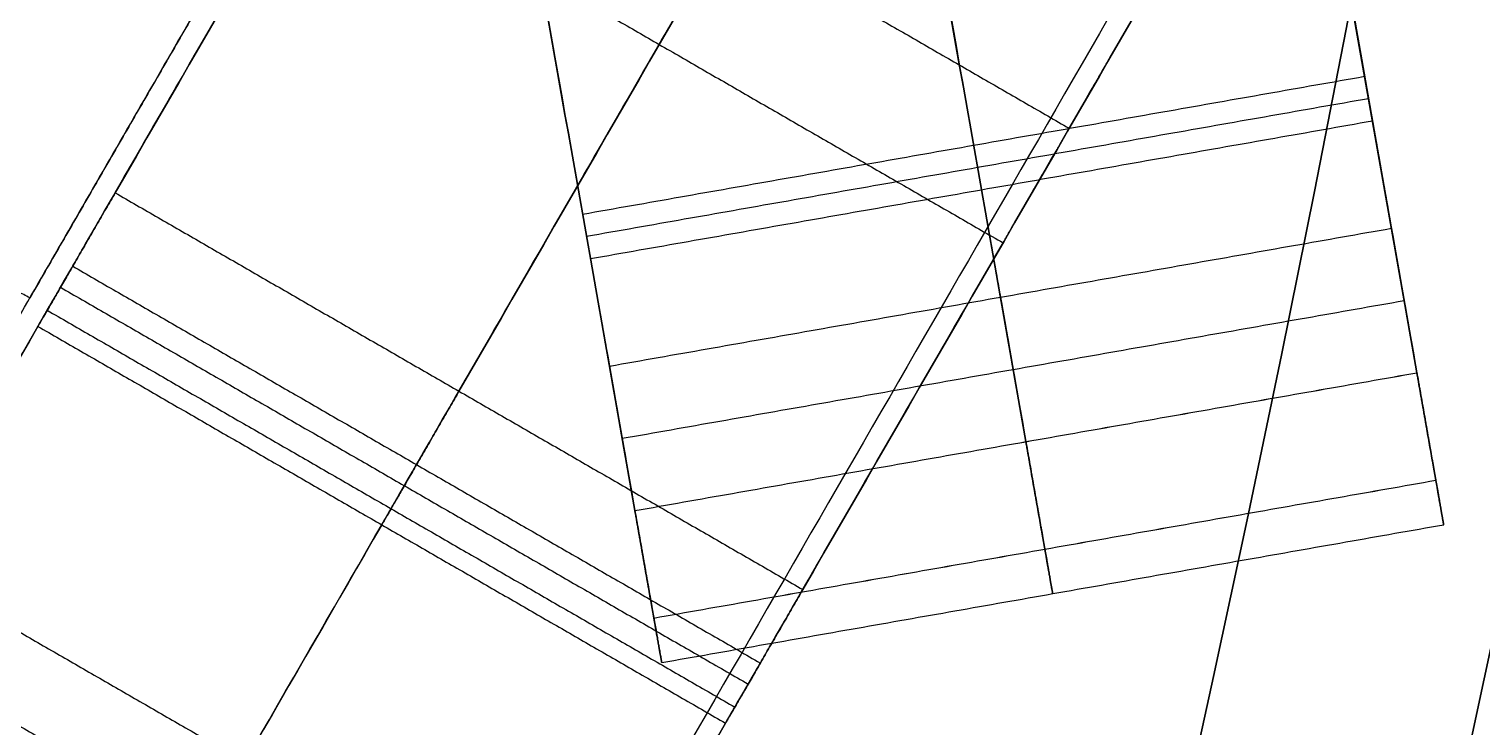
# Model space of a CAD drawing. Header units: millimetres. Extents: x -610 to 610, y -610 to 610.
# Drawn here: x 560.88 to 593.82, y -129.69 to -113.86 of the extents above; entities that cross this region are included whole.
import ezdxf

# ---------------------------------------------------------------- set-up
doc = ezdxf.new("R2010")
doc.units = ezdxf.units.MM
doc.layers.add('base', color=7, linetype='Continuous', true_color=0xffecbc)

msp = doc.modelspace()

# ---------------------------------------------------------------- linework, layer by layer
at = {"layer": 'base'}
for p, q in [((592.948, -125.107, 122.966), (573.804, -16.531, 122.966)), ((575.222, -128.233, 122.966), (556.077, -19.657, 122.966)), ((359.951, -468.978, 122.966), (561.082, -120.609, 122.966)), ((375.539, -477.978, 122.966), (576.67, -129.609, 122.966))]:
    msp.add_line(p, q, dxfattribs=at)
for centre, radius in [((0, 0, 249.466), 610), ((0, 0, 250.466), 610), ((0, 0, 243.455), 607.51), ((0, 0, 256.476), 607.51), ((0, 0, 240.966), 601.5), ((0, 0, 258.966), 601.5)]:
    msp.add_circle(centre, radius, dxfattribs=at)
at = {"layer": 'base', "extrusion": (0, 0, -1)}
for centre, radius in [((0, 0, 3.534), 610), ((0, 0, 4.534), 610), ((0, 0, -2.476), 607.51), ((0, 0, 10.545), 607.51), ((0, 0, -4.966), 601.5), ((0, 0, 13.034), 601.5)]:
    msp.add_circle(centre, radius, dxfattribs=at)
at = {"layer": 'base'}
for points, weights, degree, knots in [([(-495.198, -356.201, -4.034), (-851.399, 138.996, -4.034), (-356.201, 495.198, -4.034), (138.996, 851.399, -4.034), (495.198, 356.201, -4.034), (851.399, -138.996, -4.034), (356.201, -495.198, -4.034), (-138.996, -851.399, -4.034), (-495.198, -356.201, -4.034)], [1, 0.707106781187, 1, 0.707106781187, 1, 0.707106781187, 1, 0.707106781187, 1], 2, [0, 0, 0, 958.185759, 958.185759, 1916.371519, 1916.371519, 2874.557278, 2874.557278, 3832.743037, 3832.743037, 3832.743037]), ([(-610, 0, 249.966), (-610, -610, 249.966), (0, -610, 249.966), (610, -610, 249.966), (610, 0, 249.966), (610, 610, 249.966), (0, 610, 249.966), (-610, 610, 249.966), (-610, 0, 249.966)], [1, 0.707106781187, 1, 0.707106781187, 1, 0.707106781187, 1, 0.707106781187, 1], 2, [0, 0, 0, 958.185759, 958.185759, 1916.371519, 1916.371519, 2874.557278, 2874.557278, 3832.743037, 3832.743037, 3832.743037]), ([(560.898, -119.963, 230.966), (557.867, -118.213, 230.966), (556.117, -121.244, 230.966), (554.367, -124.275, 230.966), (557.398, -126.025, 230.966)], [1, 0.707106781187, 1, 0.707106781187, 1], 2, [-806.994805, -806.994805, -806.994805, -801.497018, -801.497018, -795.99923, -795.99923, -795.99923]), ([(560.898, -119.963, 212.966), (557.867, -118.213, 212.966), (556.117, -121.244, 212.966), (554.367, -124.275, 212.966), (557.398, -126.025, 212.966)], [1, 0.707106781187, 1, 0.707106781187, 1], 2, [-806.994805, -806.994805, -806.994805, -801.497018, -801.497018, -795.99923, -795.99923, -795.99923]), ([(560.898, -119.963, 221.966), (557.867, -118.213, 221.966), (556.117, -121.244, 221.966), (554.367, -124.275, 221.966), (557.398, -126.025, 221.966)], [1, 0.707106781187, 1, 0.707106781187, 1], 2, [-806.994805, -806.994805, -806.994805, -801.497018, -801.497018, -795.99923, -795.99923, -795.99923]), ([(592.341, -121.66, 240.966), (592.504, -122.587, 240.966), (592.655, -123.443, 240.606), (592.77, -124.098, 239.941), (592.886, -124.753, 239.275), (592.948, -125.107, 238.406), (592.948, -125.107, 237.466)], [1, 0.949252514911, 0.949252514911, 1, 0.949252514911, 0.949252514911, 1], 3, [1119.078855, 1119.078855, 1119.078855, 1119.078855, 1121.827763, 1121.827763, 1121.827763, 1124.57667, 1124.57667, 1124.57667, 1124.57667]), ([(592.948, -125.107, 115.666), (592.948, -125.107, 114.726), (592.886, -124.753, 113.857), (592.77, -124.098, 113.192), (592.655, -123.443, 112.526), (592.504, -122.587, 112.166), (592.341, -121.661, 112.166)], [1, 0.949252810473, 0.949252810473, 1, 0.949252810473, 0.949252810473, 1], 3, [1284.418831, 1284.418831, 1284.418831, 1284.418831, 1287.167731, 1287.167731, 1287.167731, 1289.91663, 1289.91663, 1289.91663, 1289.91663]), ([(583.477, -123.223, 240.966), (583.641, -124.15, 240.966), (583.792, -125.006, 240.606), (583.907, -125.661, 239.941), (584.023, -126.316, 239.275), (584.085, -126.67, 238.406), (584.085, -126.67, 237.466)], [1, 0.949252514911, 0.949252514911, 1, 0.949252514911, 0.949252514911, 1], 3, [1119.078855, 1119.078855, 1119.078855, 1119.078855, 1121.827763, 1121.827763, 1121.827763, 1124.57667, 1124.57667, 1124.57667, 1124.57667]), ([(584.085, -126.67, 115.666), (584.085, -126.67, 114.726), (584.023, -126.316, 113.857), (583.907, -125.661, 113.192), (583.792, -125.006, 112.526), (583.641, -124.15, 112.166), (583.477, -123.223, 112.166)], [1, 0.949252810473, 0.949252810473, 1, 0.949252810473, 0.949252810473, 1], 3, [1284.418831, 1284.418831, 1284.418831, 1284.418831, 1287.167731, 1287.167731, 1287.167731, 1289.91663, 1289.91663, 1289.91663, 1289.91663]), ([(574.614, -124.786, 240.966), (574.777, -125.713, 240.966), (574.928, -126.568, 240.606), (575.044, -127.223, 239.941), (575.159, -127.878, 239.275), (575.222, -128.233, 238.406), (575.222, -128.233, 237.466)], [1, 0.949252514911, 0.949252514911, 1, 0.949252514911, 0.949252514911, 1], 3, [1119.078855, 1119.078855, 1119.078855, 1119.078855, 1121.827763, 1121.827763, 1121.827763, 1124.57667, 1124.57667, 1124.57667, 1124.57667]), ([(575.222, -128.233, 115.666), (575.222, -128.233, 114.726), (575.159, -127.878, 113.857), (575.044, -127.223, 113.192), (574.928, -126.568, 112.526), (574.777, -125.713, 112.166), (574.614, -124.786, 112.166)], [1, 0.949252810473, 0.949252810473, 1, 0.949252810473, 0.949252810473, 1], 3, [1284.418831, 1284.418831, 1284.418831, 1284.418831, 1287.167731, 1287.167731, 1287.167731, 1289.91663, 1289.91663, 1289.91663, 1289.91663])]:
    msp.add_rational_spline(points, weights, degree=degree, knots=knots, dxfattribs=at)
for points, degree in [([(523.097, 271.042, 244.966), (557.126, 78.053, 244.966), (591.155, -114.936, 244.966)], 2), ([(514.233, 269.48, 244.966), (548.263, 76.49, 244.966), (582.292, -116.499, 244.966)], 2), ([(505.37, 267.917, 244.966), (539.399, 74.927, 244.966), (573.428, -118.062, 244.966)], 2), ([(461.246, -383.906, 240.966), (530.676, -193.15, 240.966), (600.106, -2.394, 240.966)], 2), ([(461.246, -383.906, 244.966), (530.676, -193.15, 244.966), (600.106, -2.394, 244.966)], 2), ([(461.246, -383.906, 242.966), (530.676, -193.15, 242.966), (600.106, -2.394, 242.966)], 2), ([(578.201, -90.958, 22.966), (573.078, -99.831, 22.966), (567.955, -108.705, 22.966), (562.832, -117.578, 22.966)], 3), ([(562.832, -117.578, 45.566), (567.955, -108.705, 45.566), (573.078, -99.831, 45.566), (578.201, -90.958, 45.566)], 3), ([(578.201, -90.958, 67.366), (573.078, -99.831, 67.366), (567.955, -108.705, 67.366), (562.832, -117.578, 67.366)], 3), ([(562.832, -117.578, 89.966), (567.955, -108.705, 89.966), (573.078, -99.831, 89.966), (578.201, -90.958, 89.966)], 3), ([(578.201, -90.958, 111.766), (573.078, -99.831, 111.766), (567.955, -108.705, 111.766), (562.832, -117.578, 111.766)], 3), ([(578.201, -90.958, 218.566), (573.078, -99.831, 218.566), (567.955, -108.705, 218.566), (562.832, -117.578, 218.566)], 3), ([(592.341, -121.66, 218.966), (590.561, -111.57, 218.966), (588.782, -101.479, 218.966), (587.003, -91.389, 218.966)], 3), ([(592.341, -121.661, 112.166), (590.561, -111.57, 112.166), (588.782, -101.479, 112.166), (587.003, -91.389, 112.166)], 3), ([(587.003, -91.389, 89.566), (588.782, -101.479, 89.566), (590.561, -111.57, 89.566), (592.341, -121.661, 89.566)], 3), ([(592.341, -121.661, 67.766), (590.561, -111.57, 67.766), (588.782, -101.479, 67.766), (587.003, -91.389, 67.766)], 3), ([(587.003, -91.389, 45.166), (588.782, -101.479, 45.166), (590.561, -111.57, 45.166), (592.341, -121.661, 45.166)], 3), ([(592.341, -121.661, 23.366), (590.561, -111.57, 23.366), (588.782, -101.479, 23.366), (587.003, -91.389, 23.366)], 3), ([(583.477, -123.223, 218.966), (581.698, -113.133, 218.966), (579.919, -103.042, 218.966), (578.14, -92.951, 218.966)], 3), ([(583.477, -123.223, 112.166), (581.698, -113.133, 112.166), (579.919, -103.042, 112.166), (578.14, -92.952, 112.166)], 3), ([(578.14, -92.952, 89.566), (579.919, -103.042, 89.566), (581.698, -113.133, 89.566), (583.477, -123.223, 89.566)], 3), ([(583.477, -123.223, 67.766), (581.698, -113.133, 67.766), (579.919, -103.042, 67.766), (578.14, -92.952, 67.766)], 3), ([(578.14, -92.952, 45.166), (579.919, -103.042, 45.166), (581.698, -113.133, 45.166), (583.477, -123.223, 45.166)], 3), ([(583.477, -123.223, 23.366), (581.698, -113.133, 23.366), (579.919, -103.042, 23.366), (578.14, -92.952, 23.366)], 3), ([(574.614, -124.786, 218.966), (572.835, -114.695, 218.966), (571.056, -104.605, 218.966), (569.276, -94.514, 218.966)], 3), ([(574.614, -124.786, 112.166), (572.835, -114.696, 112.166), (571.056, -104.605, 112.166), (569.276, -94.514, 112.166)], 3), ([(569.276, -94.514, 89.566), (571.056, -104.605, 89.566), (572.835, -114.696, 89.566), (574.614, -124.786, 89.566)], 3), ([(574.614, -124.786, 67.766), (572.835, -114.696, 67.766), (571.056, -104.605, 67.766), (569.276, -94.514, 67.766)], 3), ([(569.276, -94.514, 45.166), (571.056, -104.605, 45.166), (572.835, -114.696, 45.166), (574.614, -124.786, 45.166)], 3), ([(574.614, -124.786, 23.366), (572.835, -114.696, 23.366), (571.056, -104.605, 23.366), (569.276, -94.514, 23.366)], 3), ([(585.995, -95.458, 22.966), (580.872, -104.331, 22.966), (575.749, -113.205, 22.966), (570.626, -122.078, 22.966)], 3), ([(570.626, -122.078, 45.566), (575.749, -113.205, 45.566), (580.872, -104.331, 45.566), (585.995, -95.458, 45.566)], 3), ([(585.995, -95.458, 67.366), (580.872, -104.331, 67.366), (575.749, -113.205, 67.366), (570.626, -122.078, 67.366)], 3), ([(570.626, -122.078, 89.966), (575.749, -113.205, 89.966), (580.872, -104.331, 89.966), (585.995, -95.458, 89.966)], 3), ([(585.995, -95.458, 111.766), (580.872, -104.331, 111.766), (575.749, -113.205, 111.766), (570.626, -122.078, 111.766)], 3), ([(585.995, -95.458, 218.566), (580.872, -104.331, 218.566), (575.749, -113.205, 218.566), (570.626, -122.078, 218.566)], 3), ([(593.789, -99.958, 22.966), (588.666, -108.831, 22.966), (583.543, -117.705, 22.966), (578.42, -126.578, 22.966)], 3), ([(578.42, -126.578, 45.566), (583.543, -117.705, 45.566), (588.666, -108.831, 45.566), (593.789, -99.958, 45.566)], 3), ([(593.789, -99.958, 67.366), (588.666, -108.831, 67.366), (583.543, -117.705, 67.366), (578.42, -126.578, 67.366)], 3), ([(578.42, -126.578, 89.966), (583.543, -117.705, 89.966), (588.666, -108.831, 89.966), (593.789, -99.958, 89.966)], 3), ([(593.789, -99.958, 111.766), (588.666, -108.831, 111.766), (583.543, -117.705, 111.766), (578.42, -126.578, 111.766)], 3), ([(593.789, -99.958, 218.566), (588.666, -108.831, 218.566), (583.543, -117.705, 218.566), (578.42, -126.578, 218.566)], 3), ([(571.935, -100.847, 230.966), (566.416, -110.405, 230.966), (560.898, -119.963, 230.966)], 2), ([(571.935, -100.847, 212.966), (566.416, -110.405, 212.966), (560.898, -119.963, 212.966)], 2), ([(571.935, -100.847, 221.966), (566.416, -110.405, 221.966), (560.898, -119.963, 221.966)], 2), ([(589.707, -106.065, 4.966), (488.208, -281.867, 4.966), (386.708, -457.669, 4.966)], 2), ([(589.707, -106.065, 0.966), (488.208, -281.867, 0.966), (386.708, -457.669, 0.966)], 2), ([(589.707, -106.065, 2.966), (488.208, -281.867, 2.966), (386.708, -457.669, 2.966)], 2), ([(568.872, -107.116, 1.48), (576.666, -111.616, 1.48), (584.46, -116.116, 1.48)], 2), ([(590.146, -109.214, 138.6), (590.878, -113.363, 138.6), (591.609, -117.512, 138.6), (592.341, -121.66, 138.6)], 3), ([(378.82, -436.295, 0.966), (473.096, -273.004, 0.966), (567.372, -109.714, 0.966)], 2), ([(567.372, -109.714, 0.966), (575.166, -114.214, 0.966), (582.96, -118.714, 0.966)], 2), ([(581.283, -110.777, 138.6), (582.014, -114.926, 138.6), (582.746, -119.074, 138.6), (583.477, -123.223, 138.6)], 3), ([(572.42, -112.34, 138.6), (573.151, -116.489, 138.6), (573.883, -120.637, 138.6), (574.614, -124.786, 138.6)], 3), ([(386.615, -440.795, 0.966), (480.89, -277.504, 0.966), (575.166, -114.214, 0.966)], 2), ([(573.428, -118.062, 244.966), (582.292, -116.499, 244.966), (591.155, -114.936, 244.966)], 2), ([(573.428, -118.062, 244.466), (582.292, -116.499, 244.466), (591.155, -114.936, 244.466)], 2), ([(573.428, -118.062, 244.716), (582.292, -116.499, 244.716), (591.155, -114.936, 244.716)], 2), ([(591.155, -114.936, 244.966), (591.155, -114.936, 244.799), (591.155, -114.936, 244.632), (591.155, -114.936, 244.466)], 3), ([(573.517, -118.563, 138.6), (582.38, -117, 138.6), (591.243, -115.437, 138.6)], 2), ([(573.606, -119.071, 241.991), (582.47, -117.509, 241.991), (591.333, -115.946, 241.991)], 2), ([(582.292, -116.499, 244.966), (582.292, -116.499, 244.799), (582.292, -116.499, 244.632), (582.292, -116.499, 244.466)], 3), ([(562.832, -117.578, 22.966), (570.626, -122.078, 22.966), (578.42, -126.578, 22.966)], 2), ([(562.832, -117.578, 45.566), (570.626, -122.078, 45.566), (578.42, -126.578, 45.566)], 2), ([(562.832, -117.578, 67.366), (570.626, -122.078, 67.366), (578.42, -126.578, 67.366)], 2), ([(562.832, -117.578, 89.966), (570.626, -122.078, 89.966), (578.42, -126.578, 89.966)], 2), ([(562.832, -117.578, 111.766), (570.626, -122.078, 111.766), (578.42, -126.578, 111.766)], 2), ([(562.832, -117.578, 218.566), (570.626, -122.078, 218.566), (578.42, -126.578, 218.566)], 2), ([(573.428, -118.062, 244.966), (573.428, -118.062, 244.799), (573.428, -118.062, 244.632), (573.428, -118.062, 244.466)], 3), ([(574.036, -121.509, 240.966), (582.9, -119.946, 240.966), (591.763, -118.383, 240.966)], 2), ([(591.763, -118.383, 240.966), (591.955, -119.476, 240.966), (592.148, -120.568, 240.966), (592.341, -121.66, 240.966)], 3), ([(394.409, -445.295, 0.966), (488.685, -282.004, 0.966), (582.96, -118.714, 0.966)], 2), ([(561.082, -120.609, 182.602), (561.082, -120.609, 183.728), (561.382, -120.089, 184.769), (561.87, -119.244, 185.332)], 3), ([(561.87, -119.244, 185.332), (569.664, -123.744, 185.332), (577.458, -128.244, 185.332)], 2), ([(561.594, -119.722, 23.991), (569.388, -124.222, 23.991), (577.183, -128.722, 23.991)], 2), ([(561.594, -119.722, 44.541), (569.388, -124.222, 44.541), (577.183, -128.722, 44.541)], 2), ([(561.594, -119.722, 68.391), (569.388, -124.222, 68.391), (577.183, -128.722, 68.391)], 2), ([(561.594, -119.722, 88.941), (569.388, -124.222, 88.941), (577.183, -128.722, 88.941)], 2), ([(561.594, -119.722, 112.792), (569.388, -124.222, 112.792), (577.183, -128.722, 112.792)], 2), ([(561.594, -119.722, 219.591), (569.388, -124.222, 219.591), (577.183, -128.722, 219.591)], 2), ([(560.898, -119.963, 230.966), (560.898, -119.963, 221.966), (560.898, -119.963, 212.966)], 2), ([(574.325, -123.147, 240.966), (583.188, -121.585, 240.966), (592.052, -120.022, 240.966)], 2), ([(582.9, -119.946, 240.966), (583.092, -121.038, 240.966), (583.285, -122.131, 240.966), (583.477, -123.223, 240.966)], 3), ([(561.293, -120.244, 184.178), (569.087, -124.744, 184.178), (576.881, -129.244, 184.178)], 2), ([(561.082, -120.609, 244.966), (463.098, -290.321, 244.966), (365.115, -460.033, 244.966)], 2), ([(561.082, -120.609, 244.966), (568.876, -125.109, 244.966), (576.67, -129.609, 244.966)], 2), ([(561.082, -120.609, 26.466), (568.876, -125.109, 26.466), (576.67, -129.609, 26.466)], 2), ([(561.082, -120.609, 26.466), (561.082, -120.609, 31.666), (561.082, -120.609, 36.866), (561.082, -120.609, 42.066)], 3), ([(561.082, -120.609, 42.066), (568.876, -125.109, 42.066), (576.67, -129.609, 42.066)], 2), ([(561.082, -120.609, 70.866), (568.876, -125.109, 70.866), (576.67, -129.609, 70.866)], 2), ([(561.082, -120.609, 70.866), (561.082, -120.609, 76.066), (561.082, -120.609, 81.266), (561.082, -120.609, 86.466)], 3), ([(561.082, -120.609, 86.466), (568.876, -125.109, 86.466), (576.67, -129.609, 86.466)], 2), ([(561.082, -120.609, 115.266), (568.876, -125.109, 115.266), (576.67, -129.609, 115.266)], 2), ([(561.082, -120.609, 115.266), (561.082, -120.609, 137.712), (561.082, -120.609, 160.157), (561.082, -120.609, 182.602)], 3), ([(561.082, -120.609, 182.602), (568.876, -125.109, 182.602), (576.67, -129.609, 182.602)], 2), ([(561.082, -120.609, 222.066), (568.876, -125.109, 222.066), (576.67, -129.609, 222.066)], 2), ([(561.082, -120.609, 222.066), (561.082, -120.609, 229.699), (561.082, -120.609, 237.332), (561.082, -120.609, 244.966)], 3), ([(561.082, -120.609, 34.266), (568.876, -125.109, 34.266), (576.67, -129.609, 34.266)], 2), ([(561.082, -120.609, 78.666), (568.876, -125.109, 78.666), (576.67, -129.609, 78.666)], 2), ([(561.082, -120.609, 148.934), (568.876, -125.109, 148.934), (576.67, -129.609, 148.934)], 2), ([(561.082, -120.609, 233.516), (568.876, -125.109, 233.516), (576.67, -129.609, 233.516)], 2), ([(574.036, -121.509, 240.966), (574.229, -122.601, 240.966), (574.422, -123.694, 240.966), (574.614, -124.786, 240.966)], 3), ([(574.614, -124.786, 240.966), (583.477, -123.223, 240.966), (592.341, -121.66, 240.966)], 2), ([(574.614, -124.786, 218.966), (583.477, -123.223, 218.966), (592.341, -121.66, 218.966)], 2), ([(574.614, -124.786, 138.6), (583.477, -123.223, 138.6), (592.341, -121.66, 138.6)], 2), ([(574.614, -124.786, 112.166), (583.477, -123.223, 112.166), (592.341, -121.661, 112.166)], 2), ([(574.614, -124.786, 89.566), (583.477, -123.223, 89.566), (592.341, -121.661, 89.566)], 2), ([(574.614, -124.786, 67.766), (583.477, -123.223, 67.766), (592.341, -121.661, 67.766)], 2), ([(574.614, -124.786, 45.166), (583.477, -123.223, 45.166), (592.341, -121.661, 45.166)], 2), ([(574.614, -124.786, 23.366), (583.477, -123.223, 23.366), (592.341, -121.661, 23.366)], 2), ([(568.876, -125.109, 182.602), (568.876, -125.109, 183.728), (569.176, -124.589, 184.769), (569.664, -123.744, 185.332)], 3), ([(575.044, -127.223, 239.941), (583.907, -125.661, 239.941), (592.77, -124.098, 239.941)], 2), ([(575.044, -127.223, 219.991), (583.907, -125.66, 219.991), (592.77, -124.098, 219.991)], 2), ([(575.044, -127.223, 137.575), (583.907, -125.661, 137.575), (592.77, -124.098, 137.575)], 2), ([(575.044, -127.223, 113.192), (583.907, -125.661, 113.192), (592.77, -124.098, 113.192)], 2), ([(575.044, -127.223, 88.541), (583.907, -125.661, 88.541), (592.77, -124.098, 88.541)], 2), ([(575.044, -127.223, 68.791), (583.907, -125.661, 68.791), (592.77, -124.098, 68.791)], 2), ([(575.044, -127.223, 44.141), (583.907, -125.661, 44.141), (592.77, -124.098, 44.141)], 2), ([(575.044, -127.223, 24.391), (583.907, -125.661, 24.391), (592.77, -124.098, 24.391)], 2), ([(568.876, -125.109, 244.966), (470.893, -294.821, 244.966), (372.909, -464.533, 244.966)], 2), ([(568.876, -125.109, 26.466), (568.876, -125.109, 31.666), (568.876, -125.109, 36.866), (568.876, -125.109, 42.066)], 3), ([(568.876, -125.109, 70.866), (568.876, -125.109, 76.066), (568.876, -125.109, 81.266), (568.876, -125.109, 86.466)], 3), ([(568.876, -125.109, 115.266), (568.876, -125.109, 137.712), (568.876, -125.109, 160.157), (568.876, -125.109, 182.602)], 3), ([(568.876, -125.109, 222.066), (568.876, -125.109, 229.699), (568.876, -125.109, 237.332), (568.876, -125.109, 244.966)], 3), ([(575.222, -128.233, 237.466), (584.085, -126.67, 237.466), (592.948, -125.107, 237.466)], 2), ([(575.222, -128.233, 222.466), (584.085, -126.67, 222.466), (592.948, -125.107, 222.466)], 2), ([(575.222, -128.233, 135.1), (584.085, -126.67, 135.1), (592.948, -125.107, 135.1)], 2), ([(575.222, -128.233, 115.666), (584.085, -126.67, 115.666), (592.948, -125.107, 115.666)], 2), ([(575.222, -128.233, 86.066), (584.085, -126.67, 86.066), (592.948, -125.107, 86.066)], 2), ([(575.222, -128.233, 71.266), (584.085, -126.67, 71.266), (592.948, -125.107, 71.266)], 2), ([(575.222, -128.233, 41.666), (584.085, -126.67, 41.666), (592.948, -125.107, 41.666)], 2), ([(575.222, -128.233, 26.866), (584.085, -126.67, 26.866), (592.948, -125.107, 26.866)], 2), ([(575.222, -128.233, 229.966), (584.085, -126.67, 229.966), (592.948, -125.107, 229.966)], 2), ([(575.222, -128.233, 125.383), (584.085, -126.67, 125.383), (592.948, -125.107, 125.383)], 2), ([(575.222, -128.233, 78.666), (584.085, -126.67, 78.666), (592.948, -125.107, 78.666)], 2), ([(575.222, -128.233, 34.266), (584.085, -126.67, 34.266), (592.948, -125.107, 34.266)], 2), ([(592.948, -125.107, 237.466), (592.948, -125.107, 232.466), (592.948, -125.107, 227.466), (592.948, -125.107, 222.466)], 3), ([(592.948, -125.107, 135.1), (592.948, -125.107, 128.622), (592.948, -125.107, 122.144), (592.948, -125.107, 115.666)], 3), ([(592.948, -125.107, 86.066), (592.948, -125.107, 81.133), (592.948, -125.107, 76.2), (592.948, -125.107, 71.266)], 3), ([(592.948, -125.107, 41.666), (592.948, -125.107, 36.733), (592.948, -125.107, 31.799), (592.948, -125.107, 26.866)], 3), ([(557.976, -125.988, 193.866), (565.77, -130.488, 193.866), (573.565, -134.988, 193.866)], 2), ([(584.085, -126.67, 237.466), (584.085, -126.67, 232.466), (584.085, -126.67, 227.466), (584.085, -126.67, 222.466)], 3), ([(584.085, -126.67, 135.1), (584.085, -126.67, 128.622), (584.085, -126.67, 122.144), (584.085, -126.67, 115.666)], 3), ([(584.085, -126.67, 86.066), (584.085, -126.67, 81.133), (584.085, -126.67, 76.2), (584.085, -126.67, 71.266)], 3), ([(584.085, -126.67, 41.666), (584.085, -126.67, 36.733), (584.085, -126.67, 31.799), (584.085, -126.67, 26.866)], 3), ([(557.052, -127.588, 189.932), (564.847, -132.088, 189.932), (572.641, -136.588, 189.932)], 2), ([(575.222, -128.233, 237.466), (575.222, -128.233, 232.466), (575.222, -128.233, 227.466), (575.222, -128.233, 222.466)], 3), ([(575.222, -128.233, 135.1), (575.222, -128.233, 128.622), (575.222, -128.233, 122.144), (575.222, -128.233, 115.666)], 3), ([(575.222, -128.233, 86.066), (575.222, -128.233, 81.133), (575.222, -128.233, 76.2), (575.222, -128.233, 71.266)], 3), ([(575.222, -128.233, 41.666), (575.222, -128.233, 36.733), (575.222, -128.233, 31.799), (575.222, -128.233, 26.866)], 3), ([(576.67, -129.609, 182.602), (576.67, -129.609, 183.728), (576.97, -129.089, 184.769), (577.458, -128.244, 185.332)], 3), ([(556.273, -128.939, 196.565), (564.067, -133.439, 196.565), (571.861, -137.939, 196.565)], 2), ([(576.67, -129.609, 244.966), (478.687, -299.321, 244.966), (380.703, -469.033, 244.966)], 2), ([(576.67, -129.609, 26.466), (576.67, -129.609, 31.666), (576.67, -129.609, 36.866), (576.67, -129.609, 42.066)], 3), ([(576.67, -129.609, 70.866), (576.67, -129.609, 76.066), (576.67, -129.609, 81.266), (576.67, -129.609, 86.466)], 3), ([(576.67, -129.609, 115.266), (576.67, -129.609, 137.712), (576.67, -129.609, 160.157), (576.67, -129.609, 182.602)], 3), ([(576.67, -129.609, 222.066), (576.67, -129.609, 229.699), (576.67, -129.609, 237.332), (576.67, -129.609, 244.966)], 3)]:
    msp.add_open_spline(points, degree=degree, dxfattribs=at)
for points, degree, knots in [([(373.304, -444.886, 4.966), (452.781, -307.227, 4.966), (532.258, -169.569, 4.966), (552.096, -135.208, 4.966), (571.935, -100.847, 4.966)], 2, [-8133.440248, -8133.440248, -8133.440248, -7815.531176, -7815.531176, -7736.178687, -7736.178687, -7736.178687]), ([(373.304, -444.886, 0.966), (452.781, -307.227, 0.966), (532.258, -169.569, 0.966), (552.096, -135.208, 0.966), (571.935, -100.847, 0.966)], 2, [-8133.440248, -8133.440248, -8133.440248, -7815.531176, -7815.531176, -7736.178687, -7736.178687, -7736.178687]), ([(373.304, -444.886, 2.966), (452.781, -307.227, 2.966), (532.258, -169.569, 2.966), (552.096, -135.208, 2.966), (571.935, -100.847, 2.966)], 2, [-8133.440248, -8133.440248, -8133.440248, -7815.531176, -7815.531176, -7736.178687, -7736.178687, -7736.178687]), ([(561.87, -119.244, 185.332), (564.989, -113.841, 188.934), (568.109, -108.438, 192.536), (571.228, -103.035, 196.138), (571.482, -102.595, 196.432), (571.751, -102.129, 196.565), (572.014, -101.674, 196.565)], 3, [1426.240718, 1426.240718, 1426.240718, 1426.240718, 1427.240718, 1427.240718, 1427.240718, 1427.482417, 1427.482417, 1427.482417, 1427.482417]), ([(569.664, -123.744, 185.332), (572.783, -118.341, 188.934), (575.903, -112.938, 192.536), (579.022, -107.535, 196.138), (579.276, -107.095, 196.432), (579.545, -106.629, 196.565), (579.808, -106.174, 196.565)], 3, [1426.240718, 1426.240718, 1426.240718, 1426.240718, 1427.240718, 1427.240718, 1427.240718, 1427.482417, 1427.482417, 1427.482417, 1427.482417]), ([(577.458, -128.244, 185.332), (580.578, -122.841, 188.934), (583.697, -117.438, 192.536), (586.816, -112.035, 196.138), (587.07, -111.595, 196.432), (587.34, -111.129, 196.565), (587.602, -110.674, 196.565)], 3, [1426.240718, 1426.240718, 1426.240718, 1426.240718, 1427.240718, 1427.240718, 1427.240718, 1427.482417, 1427.482417, 1427.482417, 1427.482417])]:
    msp.add_open_spline(points, degree=degree, knots=knots, dxfattribs=at)
for points, weights in [([(575.166, -114.214, 0.966), (576.206, -112.413, 0.966), (577.186, -110.716, 1.659), (577.995, -109.315, 2.966)], [1, 0.961872694388, 0.961872694388, 1]), ([(582.96, -118.714, 0.966), (584, -116.913, 0.966), (584.98, -115.216, 1.659), (585.789, -113.815, 2.966)], [1, 0.961872694388, 0.961872694388, 1]), ([(591.155, -114.936, 244.466), (591.155, -114.936, 242.415), (591.407, -116.364, 240.966), (591.763, -118.383, 240.966)], [1, 0.804737854124, 0.804737854124, 1]), ([(582.292, -116.499, 244.466), (582.292, -116.499, 242.415), (582.543, -117.927, 240.966), (582.9, -119.946, 240.966)], [1, 0.804737854124, 0.804737854124, 1]), ([(562.832, -117.578, 22.966), (561.806, -119.354, 22.966), (561.082, -120.609, 24.416), (561.082, -120.609, 26.466)], [1, 0.804737854124, 0.804737854124, 1]), ([(561.082, -120.609, 42.066), (561.082, -120.609, 44.116), (561.806, -119.354, 45.566), (562.832, -117.578, 45.566)], [1, 0.804737854125, 0.804737854125, 1]), ([(562.832, -117.578, 67.366), (561.806, -119.354, 67.366), (561.082, -120.609, 68.816), (561.082, -120.609, 70.866)], [1, 0.804737854124, 0.804737854124, 1]), ([(561.082, -120.609, 86.466), (561.082, -120.609, 88.517), (561.806, -119.354, 89.966), (562.832, -117.578, 89.966)], [1, 0.804737854125, 0.804737854125, 1]), ([(562.832, -117.578, 111.766), (561.806, -119.354, 111.766), (561.082, -120.609, 113.216), (561.082, -120.609, 115.266)], [1, 0.804737854124, 0.804737854124, 1]), ([(562.832, -117.578, 218.566), (561.806, -119.354, 218.566), (561.082, -120.609, 220.015), (561.082, -120.609, 222.066)], [1, 0.804737854125, 0.804737854125, 1]), ([(573.428, -118.062, 244.466), (573.428, -118.062, 242.415), (573.68, -119.49, 240.966), (574.036, -121.509, 240.966)], [1, 0.804737854124, 0.804737854124, 1]), ([(592.948, -125.107, 222.466), (592.948, -125.107, 220.415), (592.697, -123.679, 218.966), (592.341, -121.66, 218.966)], [1, 0.804739726867, 0.804739726867, 1]), ([(592.341, -121.66, 138.6), (592.697, -123.68, 138.6), (592.948, -125.107, 137.151), (592.948, -125.107, 135.1)], [1, 0.80473863462, 0.80473863462, 1]), ([(592.341, -121.661, 89.566), (592.697, -123.68, 89.566), (592.948, -125.107, 88.117), (592.948, -125.107, 86.066)], [1, 0.804737854124, 0.804737854124, 1]), ([(592.948, -125.107, 71.266), (592.948, -125.107, 69.216), (592.697, -123.68, 67.766), (592.341, -121.661, 67.766)], [1, 0.804737854124, 0.804737854124, 1]), ([(592.341, -121.661, 45.166), (592.697, -123.68, 45.166), (592.948, -125.107, 43.716), (592.948, -125.107, 41.666)], [1, 0.804737854124, 0.804737854124, 1]), ([(592.948, -125.107, 26.866), (592.948, -125.107, 24.816), (592.697, -123.68, 23.366), (592.341, -121.661, 23.366)], [1, 0.804737854124, 0.804737854124, 1]), ([(570.626, -122.078, 22.966), (569.601, -123.854, 22.966), (568.876, -125.109, 24.416), (568.876, -125.109, 26.466)], [1, 0.804737854124, 0.804737854124, 1]), ([(568.876, -125.109, 42.066), (568.876, -125.109, 44.116), (569.601, -123.854, 45.566), (570.626, -122.078, 45.566)], [1, 0.804737854125, 0.804737854125, 1]), ([(570.626, -122.078, 67.366), (569.601, -123.854, 67.366), (568.876, -125.109, 68.816), (568.876, -125.109, 70.866)], [1, 0.804737854124, 0.804737854124, 1]), ([(568.876, -125.109, 86.466), (568.876, -125.109, 88.517), (569.601, -123.854, 89.966), (570.626, -122.078, 89.966)], [1, 0.804737854125, 0.804737854125, 1]), ([(570.626, -122.078, 111.766), (569.601, -123.854, 111.766), (568.876, -125.109, 113.216), (568.876, -125.109, 115.266)], [1, 0.804737854124, 0.804737854124, 1]), ([(570.626, -122.078, 218.566), (569.601, -123.854, 218.566), (568.876, -125.109, 220.015), (568.876, -125.109, 222.066)], [1, 0.804737854125, 0.804737854125, 1]), ([(584.085, -126.67, 222.466), (584.085, -126.67, 220.415), (583.833, -125.242, 218.966), (583.477, -123.223, 218.966)], [1, 0.804739726867, 0.804739726867, 1]), ([(583.477, -123.223, 138.6), (583.833, -125.242, 138.6), (584.085, -126.67, 137.151), (584.085, -126.67, 135.1)], [1, 0.80473863462, 0.80473863462, 1]), ([(583.477, -123.223, 89.566), (583.833, -125.242, 89.566), (584.085, -126.67, 88.117), (584.085, -126.67, 86.066)], [1, 0.804737854124, 0.804737854124, 1]), ([(584.085, -126.67, 71.266), (584.085, -126.67, 69.216), (583.833, -125.242, 67.766), (583.477, -123.223, 67.766)], [1, 0.804737854124, 0.804737854124, 1]), ([(583.477, -123.223, 45.166), (583.833, -125.242, 45.166), (584.085, -126.67, 43.716), (584.085, -126.67, 41.666)], [1, 0.804737854124, 0.804737854124, 1]), ([(584.085, -126.67, 26.866), (584.085, -126.67, 24.816), (583.833, -125.242, 23.366), (583.477, -123.223, 23.366)], [1, 0.804737854124, 0.804737854124, 1]), ([(575.222, -128.233, 222.466), (575.222, -128.233, 220.415), (574.97, -126.805, 218.966), (574.614, -124.786, 218.966)], [1, 0.804739726867, 0.804739726867, 1]), ([(574.614, -124.786, 138.6), (574.97, -126.805, 138.6), (575.222, -128.233, 137.151), (575.222, -128.233, 135.1)], [1, 0.80473863462, 0.80473863462, 1]), ([(574.614, -124.786, 89.566), (574.97, -126.805, 89.566), (575.222, -128.233, 88.117), (575.222, -128.233, 86.066)], [1, 0.804737854124, 0.804737854124, 1]), ([(575.222, -128.233, 71.266), (575.222, -128.233, 69.216), (574.97, -126.805, 67.766), (574.614, -124.786, 67.766)], [1, 0.804737854124, 0.804737854124, 1]), ([(574.614, -124.786, 45.166), (574.97, -126.805, 45.166), (575.222, -128.233, 43.716), (575.222, -128.233, 41.666)], [1, 0.804737854124, 0.804737854124, 1]), ([(575.222, -128.233, 26.866), (575.222, -128.233, 24.816), (574.97, -126.805, 23.366), (574.614, -124.786, 23.366)], [1, 0.804737854124, 0.804737854124, 1]), ([(578.42, -126.578, 22.966), (577.395, -128.354, 22.966), (576.67, -129.609, 24.416), (576.67, -129.609, 26.466)], [1, 0.804737854124, 0.804737854124, 1]), ([(576.67, -129.609, 42.066), (576.67, -129.609, 44.116), (577.395, -128.354, 45.566), (578.42, -126.578, 45.566)], [1, 0.804737854125, 0.804737854125, 1]), ([(578.42, -126.578, 67.366), (577.395, -128.354, 67.366), (576.67, -129.609, 68.816), (576.67, -129.609, 70.866)], [1, 0.804737854124, 0.804737854124, 1]), ([(576.67, -129.609, 86.466), (576.67, -129.609, 88.517), (577.395, -128.354, 89.966), (578.42, -126.578, 89.966)], [1, 0.804737854125, 0.804737854125, 1]), ([(578.42, -126.578, 111.766), (577.395, -128.354, 111.766), (576.67, -129.609, 113.216), (576.67, -129.609, 115.266)], [1, 0.804737854124, 0.804737854124, 1]), ([(578.42, -126.578, 218.566), (577.395, -128.354, 218.566), (576.67, -129.609, 220.015), (576.67, -129.609, 222.066)], [1, 0.804737854125, 0.804737854125, 1])]:
    msp.add_rational_spline(points, weights, degree=3, dxfattribs=at)

doc.saveas('drawing.dxf')
